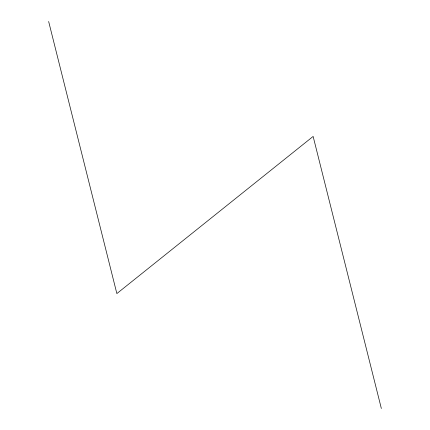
<?xml version="1.0" encoding="UTF-8"?>
<svg xmlns="http://www.w3.org/2000/svg" width="430" height="430" viewBox="0 0 430 430"><rect width="100%" height="100%" fill="white"/><g stroke="black" fill="none" stroke-linecap="round" stroke-linejoin="round"><path stroke-width="0.64" d="M381.351 408.5L313.137 136.428L116.863 293.572L48.649 21.5"/></g></svg>
